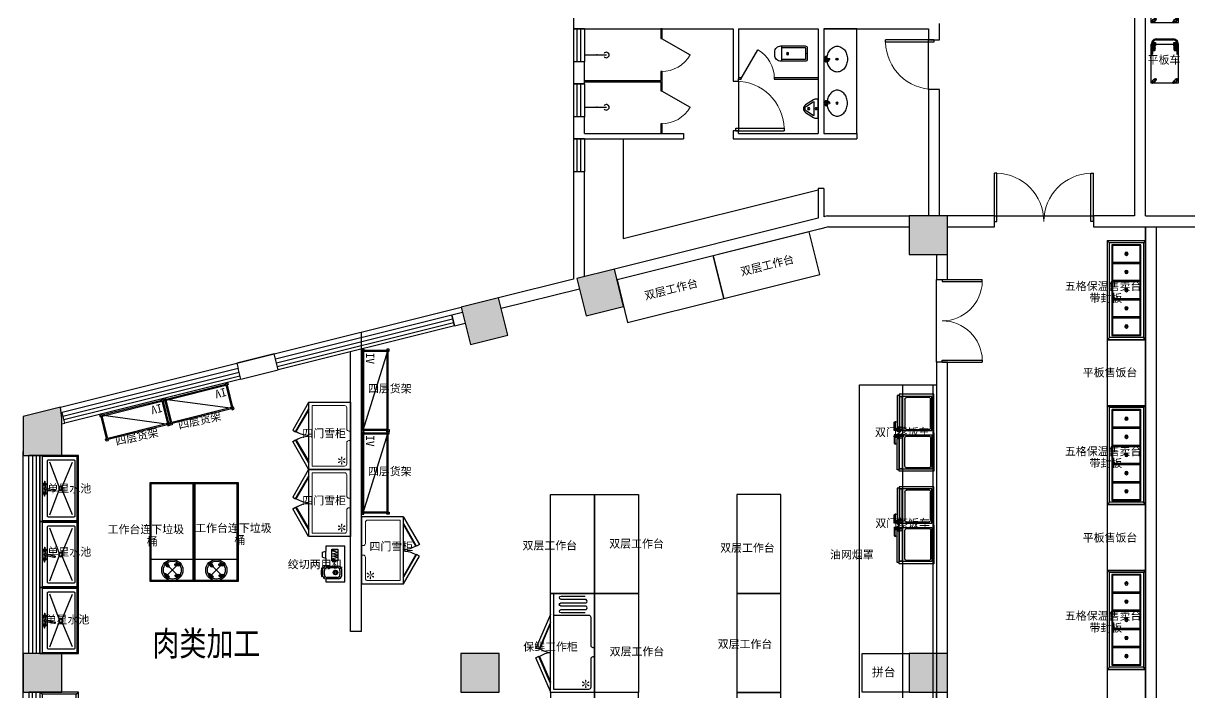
# Model space of a CAD drawing. Extents: x 1159254 to 1730927, y -477824 to -383968.
# Drawn here: x 1396869 to 1418069, y -446466 to -434306 of the extents above; entities that cross this region are included whole.
import ezdxf

# ---------------------------------------------------------------- set-up
doc = ezdxf.new("R2010")
doc.units = 0
doc.header["$LTSCALE"] = 1000
for name, color, linetype in [('COLUMN', 2, 'Continuous'), ('LATRINE', 6, 'Continuous'), ('LVTRY', 6, 'Continuous'), ('PUB_HATCH', 8, 'Continuous'), ('WALL', 6, 'Continuous'), ('WINDOW', 4, 'Continuous'), ('WS_厨房设备', 1, 'Continuous'), ('产品文字', 7, 'Continuous')]:
    doc.layers.add(name, color=color, linetype=linetype)
doc.styles.get("Standard").update_dxf_attribs({"font": '', "width": 0.8})
doc.styles.add('WMF-宋体1', font='')
doc.styles.get('Standard').set_extended_font_data('SimSun')
doc.styles.get('WMF-宋体1').set_extended_font_data('SimSun')

# ---------------------------------------------------------------- blocks, each defined once
blk = doc.blocks.new('Custom_15')
for p, q in [((25, 670), (591, 670)), ((25, 630), (25, 670)), ((25, 670), (300, 670)), ((1375, 670), (809, 670)), ((1375, 670), (1100, 670)), ((1375, 630), (1375, 670))]:
    blk.add_line(p, q)
at = {"color": 252}
for p, q in [((508, 723), (493, 698)), ((495, 695), (505, 695)), ((507, 696), (512, 703)), ((661, 724), (510, 724)), ((514, 704), (661, 704)), ((591, 650), (591, 670)), ((591, 650), (683, 650)), ((626, 658), (598, 658)), ((598, 658), (598, 650)), ((612, 678), (612, 663)), ((612, 678), (626, 677)), ((612, 663), (626, 663)), ((621, 704), (621, 677)), ((660, 692), (622, 692)), ((622, 692), (622, 689)), ((622, 689), (626, 684)), ((656, 680), (626, 680)), ((641, 630), (641, 650)), ((656, 684), (660, 689)), ((670, 673), (656, 674)), ((656, 663), (670, 663)), ((683, 658), (656, 658)), ((660, 689), (660, 692)), ((661, 704), (661, 724)), ((661, 674), (661, 704)), ((670, 663), (670, 673)), ((683, 630), (683, 658)), ((717, 630), (717, 658)), ((717, 658), (744, 658)), ((809, 650), (717, 650)), ((730, 673), (744, 674)), ((730, 663), (730, 673)), ((744, 663), (730, 663)), ((739, 724), (890, 724)), ((739, 704), (739, 724)), ((739, 674), (739, 704)), ((886, 704), (739, 704)), ((740, 689), (740, 692)), ((740, 692), (778, 692)), ((744, 684), (740, 689)), ((744, 680), (774, 680)), ((759, 630), (759, 650)), ((778, 689), (774, 684)), ((788, 678), (774, 677)), ((788, 663), (774, 663)), ((774, 658), (802, 658)), ((778, 692), (778, 689)), ((779, 704), (779, 677)), ((788, 678), (788, 663)), ((802, 658), (802, 650)), ((809, 650), (809, 670)), ((893, 696), (888, 703)), ((892, 723), (907, 698)), ((905, 695), (895, 695))]:
    blk.add_line(p, q, dxfattribs=at)
at = {"linetype": 'Continuous'}
for p, q in [((0, 0), (0, 630)), ((0, 630), (700, 630)), ((1400, 630), (700, 630)), ((1400, 0), (1400, 630)), ((700, 0), (0, 0)), ((700, 0), (1400, 0))]:
    blk.add_line(p, q, dxfattribs=at)
at = {"color": 252, "linetype": 'Continuous'}
for p, q in [((40, 570), (40, 630)), ((40, 40), (40, 570)), ((40, 570), (660, 570)), ((45, 575), (45, 625)), ((45, 625), (655, 625)), ((655, 575), (45, 575)), ((60, 84), (60, 506)), ((96, 530), (604, 530)), ((640, 506), (640, 84)), ((655, 625), (655, 575)), ((660, 630), (660, 570)), ((660, 570), (660, 40)), ((740, 630), (740, 570)), ((740, 570), (740, 40)), ((1360, 570), (740, 570)), ((745, 625), (745, 575)), ((1355, 625), (745, 625)), ((745, 575), (1355, 575)), ((760, 506), (760, 84)), ((1304, 530), (796, 530)), ((1340, 84), (1340, 506)), ((1355, 575), (1355, 625)), ((1360, 570), (1360, 630)), ((1360, 40), (1360, 570)), ((660, 40), (40, 40)), ((604, 60), (96, 60)), ((640, 84), (640, 84)), ((740, 40), (1360, 40)), ((760, 84), (760, 84)), ((796, 60), (1304, 60))]:
    blk.add_line(p, q, dxfattribs=at)
at = {"color": 252}
for points in [[(626, 684), (626, 658)], [(656, 658), (656, 684)], [(744, 658), (744, 684)], [(774, 684), (774, 658)]]:
    blk.add_lwpolyline(points, dxfattribs=at)
at = {"color": 252, "linetype": 'Continuous'}
for centre in [(620, 600), (780, 600)]:
    blk.add_circle(centre, 20, dxfattribs=at)
at = {"color": 252}
for centre, radius, start, end in [((495, 697), 2, 148.483, 270), ((505, 697), 2, 270, 324.0966), ((510, 722), 2, 90, 148.483), ((514, 702), 2, 90, 144.0966), ((886, 702), 2, 35.9034, 90), ((890, 722), 2, 31.517, 90), ((895, 697), 2, 215.9034, 270), ((905, 697), 2, 270, 31.517), ((92, 498), 32.6, 82.0836, 165.2965), ((604, 491), 38.6, 22.2016, 90.4183), ((796, 491), 38.6, 89.5817, 157.7984), ((1308, 498), 32.6, 14.7035, 97.9164), ((95, 98), 38.1, 201.729, 270.8909), ((606, 96), 36.5, 267.3243, 340.0558), ((794, 96), 36.5, 199.9442, 272.6757), ((1305, 98), 38.1, 269.1091, 338.271)]:
    blk.add_arc(centre, radius, start, end, dxfattribs=at)
blk = doc.blocks.new('*U49')
at = {"linetype": 'Continuous'}
for p, q in [((0, 0), (0, 800)), ((0, 800), (1800, 800)), ((1800, 800), (1800, 0)), ((1800, 0), (0, 0))]:
    blk.add_line(p, q, dxfattribs=at)
blk = doc.blocks.new('snow')
at = {"lineweight": -3}
for points in [[(-59, 13, 1.234515), (-57, -14), (0, 0)], [(-18, 58, 1.234515), (-41, 43), (0, 0)], [(0, 0), (-41, -42, 1.234515), (-19, -57)], [(41, 44, 1.234515), (17, 57), (0, 0)], [(0, 0), (58, -13, 1.234515), (59, 14)], [(0, 0), (17, -57, 1.234515), (41, -44)]]:
    blk.add_hatch(color=5, dxfattribs=at).paths.add_polyline_path(points)
blk = doc.blocks.new('*U48')
at = {"color": 252}
for points in [[(22, 800), (632, 1068), (662, 1016), (171, 800)], [(1420, 800), (821, 1062), (791, 1010), (1271, 800)], [(169, 800), (654, 1011), (659, 1003), (194, 800)], [(1273, 800), (799, 1005), (794, 996), (1248, 800)]]:
    blk.add_lwpolyline(points, dxfattribs=at)
blk.add_lwpolyline([(0, 800), (1800, 800), (1800, 0), (0, 0)], close=True)
blk.add_lwpolyline([(1410, 740), (1410, 110, -0.414214), (1370, 70), (861, 70, 0.414214), (821, 30), (821, 0), (650, 0), (650, 30, 0.414214), (610, 70), (100, 70, -0.414214), (60, 110), (60, 740), (1800, 740)], format="xyb", dxfattribs=at)
at = {"color": 252, "linetype": 'Continuous', "ltscale": 10}
blk.add_lwpolyline([(1450, 169), (1450, 610, -1), (1509, 610), (1509, 171, 1.131084), (1572, 171), (1572, 612, -1), (1631, 612), (1631, 174, 1.048941), (1695, 169), (1695, 610, -1), (1754, 610), (1754, 171)], format="xyb", dxfattribs=at)
at = {"color": 252, "linetype": 'Continuous', "ltscale": 5}
for centre, radius, start, end in [((274, 771), 450, 3.7195, 31.183), ((1171, 770), 440, 148.817, 176.1107)]:
    blk.add_arc(centre, radius, start, end, dxfattribs=at)
at = {"color": 252}
blk.add_blockref('snow', (160, 161), dxfattribs=at)
blk = doc.blocks.new('A$C060940AE')
at = {"layer": 'WS_厨房设备', "linetype": 'Continuous'}
for p, q in [((700, 1200), (0, 1200)), ((0, 1200), (0, 0)), ((700, 0), (700, 1200)), ((0, 0), (700, 0))]:
    blk.add_line(p, q, dxfattribs=at)
blk = doc.blocks.new('Custom_78')
for p, q in [((40, 660), (0, 700)), ((0, 700), (1800, 700)), ((0, 0), (0, 700)), ((0, 700), (40, 660)), ((1800, 700), (1760, 660)), ((1800, 700), (1760, 660)), ((1800, 0), (1800, 700)), ((1800, 0), (0, 0)), ((1760, 40), (1800, 0)), ((1760, 40), (1800, 0))]:
    blk.add_line(p, q)
at = {"color": 253}
for p, q in [((1760, 660), (40, 660)), ((40, 660), (40, 40)), ((1760, 660), (1760, 40)), ((0, 0), (40, 40)), ((40, 40), (0, 0)), ((40, 40), (1760, 40))]:
    blk.add_line(p, q, dxfattribs=at)
at = {"color": 252}
for p, q in [((232, 379), (232, 321)), ((248, 379), (248, 321)), ((562, 379), (562, 321)), ((578, 379), (578, 321)), ((892, 379), (892, 321)), ((908, 379), (908, 321)), ((1222, 379), (1222, 321)), ((1238, 379), (1238, 321)), ((1552, 379), (1552, 321)), ((1568, 379), (1568, 321))]:
    blk.add_line(p, q, dxfattribs=at)
for points in [[(85, 615), (395, 615, -0.414214), (405, 605), (405, 95, -0.414214), (395, 85), (85, 85, -0.414214), (75, 95), (75, 605, -0.414214)], [(100, 600), (380, 600, -0.414214), (390, 590), (390, 110, -0.414214), (380, 100), (100, 100, -0.414214), (90, 110), (90, 590, -0.414214)], [(415, 615), (725, 615, -0.414214), (735, 605), (735, 95, -0.414214), (725, 85), (415, 85, -0.414214), (405, 95), (405, 605, -0.414214)], [(430, 600), (710, 600, -0.414214), (720, 590), (720, 110, -0.414214), (710, 100), (430, 100, -0.414214), (420, 110), (420, 590, -0.414214)], [(745, 615), (1055, 615, -0.414214), (1065, 605), (1065, 95, -0.414214), (1055, 85), (745, 85, -0.414214), (735, 95), (735, 605, -0.414214)], [(760, 600), (1040, 600, -0.414214), (1050, 590), (1050, 110, -0.414214), (1040, 100), (760, 100, -0.414214), (750, 110), (750, 590, -0.414214)], [(1075, 615), (1385, 615, -0.414214), (1395, 605), (1395, 95, -0.414214), (1385, 85), (1075, 85, -0.414214), (1065, 95), (1065, 605, -0.414214)], [(1090, 600), (1370, 600, -0.414214), (1380, 590), (1380, 110, -0.414214), (1370, 100), (1090, 100, -0.414214), (1080, 110), (1080, 590, -0.414214)], [(1405, 615), (1715, 615, -0.414214), (1725, 605), (1725, 95, -0.414214), (1715, 85), (1405, 85, -0.414214), (1395, 95), (1395, 605, -0.414214)], [(1420, 600), (1700, 600, -0.414214), (1710, 590), (1710, 110, -0.414214), (1700, 100), (1420, 100, -0.414214), (1410, 110), (1410, 590, -0.414214)]]:
    blk.add_lwpolyline(points, format="xyb", close=True, dxfattribs=at)
for centre in [(240, 350), (570, 350), (900, 350), (1230, 350), (1560, 350)]:
    blk.add_circle(centre, 30, dxfattribs=at)
blk = doc.blocks.new('*U59')
for p, q in [((20, 20), (20, 480)), ((20, 480), (1480, 480)), ((1480, 480), (1480, 20)), ((1480, 20), (20, 20))]:
    blk.add_line(p, q)
at = {"color": 252, "linetype": 'Continuous', "ltscale": 3}
blk.add_line((20, 480), (1480, 20), dxfattribs=at)
at = {"color": 252}
for p, q in [((40, 40), (40, 460)), ((40, 40), (40, 460)), ((40, 460), (1460, 460)), ((1460, 460), (1460, 40)), ((1460, 40), (40, 40))]:
    blk.add_line(p, q, dxfattribs=at)
for points in [[(40, 480), (40, 500), (0, 500), (0, 460), (20, 460)], [(1460, 480), (1460, 500), (1500, 500), (1500, 460), (1480, 460)], [(40, 20), (40, 0), (0, 0), (0, 40), (20, 40)], [(1460, 20), (1460, 0), (1500, 0), (1500, 40), (1480, 40)]]:
    blk.add_lwpolyline(points, dxfattribs=at)
blk.add_text('IV', height=150).set_placement((66, 80))
blk = doc.blocks.new('Custom_45')
at = {"color": 252, "lineweight": -3}
for points in [[(5, 760), (4, 762), (506, 1052), (536, 1000), (121, 760)], [(121, 760), (528, 995), (533, 986), (141, 760)], [(1215, 760), (1216, 762), (714, 1052), (684, 1000), (1099, 760)], [(1099, 760), (692, 995), (687, 986), (1079, 760)]]:
    blk.add_lwpolyline(points, dxfattribs=at)
blk.add_lwpolyline([(0, 760), (1220, 760), (1220, 0), (0, 0)], close=True)
at = {"color": 252, "lineweight": 20}
blk.add_lwpolyline([(1160, 700), (1160, 110, -0.414214), (1120, 70), (736, 70, 0.414214), (696, 30), (696, 0), (524, 0), (524, 30, 0.414214), (484, 70), (100, 70, -0.414214), (60, 110), (60, 700)], format="xyb", close=True, dxfattribs=at)
at = {"color": 252, "linetype": 'Continuous', "lineweight": -3, "ltscale": 5}
for centre, start, end in [((129, 742), 2.1551, 31.183), ((1091, 742), 148.817, 177.8449)]:
    blk.add_arc(centre, 472, start, end, dxfattribs=at)
at = {"color": 252, "lineweight": -3}
blk.add_blockref('snow', (160, 161), dxfattribs=at)
blk = doc.blocks.new('水龙头')
at = {"color": 252}
for p, q in [((-136, -15), (-90, -14)), ((-136, -18), (-90, -19)), ((-52, -2), (-4, -2)), ((-52, -31), (-6, -31)), ((4, -2), (51, -2)), ((12, -31), (51, -31)), ((23, -194), (26, -209)), ((49, -204), (46, -189)), ((136, -15), (90, -14)), ((136, -18), (90, -19))]:
    blk.add_line(p, q, dxfattribs=at)
for points in [[(13, -7), (0, 0), (-14, -8), (-14, -25), (-7, -29)], [(11, -26), (13, -25), (13, -7)]]:
    blk.add_lwpolyline(points, dxfattribs=at)
blk.add_lwpolyline([(26, -194), (-9, -18, -1.00756), (9, -15), (43, -190)], format="xyb", dxfattribs=at)
for centre in [(-78, -16), (77, -16)]:
    blk.add_circle(centre, 10.9, dxfattribs=at)
for centre, radius, start, end in [((-78, -16), 27.5, 36.2116, 175.3449), ((77, -16), 27.5, 4.6931, 143.7884), ((-136, -16), 1, 91.3387, 171.564), ((-132, -16), 4.53, 171.564, 188.436), ((-136, -17), 1, 188.436, 268.6613), ((-78, -16), 27.5, 184.6551, 323.7884), ((-78, -16), 16, 189.0003, 170.9997), ((-77, -16), 12.9, 168.3562, 191.6438), ((-52, 3), 5, 216.2116, 270), ((-52, -36), 5, 90, 143.7884), ((51, 3), 5, 270, 323.7884), ((51, -36), 5, 36.2116, 90), ((77, -16), 27.5, 216.2116, 355.3069), ((77, -16), 16, 9.0664, 350.9336), ((77, -16), 12.9, 348.3562, 11.6438), ((136, -16), 1, 8.436, 88.6613), ((136, -17), 1, 271.3387, 351.564), ((132, -16), 4.53, 351.564, 8.436)]:
    blk.add_arc(centre, radius, start, end, dxfattribs=at)
for centre, start_param, end_param in [((34, -192), 5.611234, 10.096729), ((34, -190), 6.955136, 8.752827), ((37, -206), 0, 3.141593)]:
    blk.add_ellipse(centre, major_axis=(-11.3, -2.2), ratio=0.233596, start_param=start_param, end_param=end_param, dxfattribs=at)
blk = doc.blocks.new('Custom_39')
at = {"color": 252, "linetype": 'Continuous', "ltscale": 2}
for p, q in [((20, 680), (0, 700)), ((1180, 680), (1200, 700))]:
    blk.add_line(p, q, dxfattribs=at)
at = {"color": 252}
for p, q in [((120, 595), (572, 408)), ((628, 408), (1080, 595)), ((120, 180), (572, 352)), ((628, 352), (1080, 180))]:
    blk.add_line(p, q, dxfattribs=at)
at = {"lineweight": -2}
for points in [[(0, 700), (1200, 700), (1200, 0), (0, 0)], [(0, 0), (1200, 0), (1200, 40), (0, 40)]]:
    blk.add_lwpolyline(points, close=True, dxfattribs=at)
at = {"color": 252, "linetype": 'Continuous', "ltscale": 2}
blk.add_lwpolyline([(20, 40), (20, 680), (1180, 680), (1180, 40)], dxfattribs=at)
at = {"color": 30}
blk.add_lwpolyline([(1100, 635), (100, 635, 0.414214), (80, 615), (80, 160, 0.414214), (100, 140), (1100, 140, 0.414214), (1120, 160), (1120, 615, 0.414214)], format="xyb", close=True, dxfattribs=at)
at = {"color": 252}
for radius in [40, 30]:
    blk.add_circle((600, 380), radius, dxfattribs=at)
at = {"color": 1, "rotation": 180}
blk.add_blockref('水龙头', (596, 70), dxfattribs=at)
blk = doc.blocks.new('*U83')
at = {"color": 252}
for p, q in [((40, 660), (0, 700)), ((40, 660), (1160, 660)), ((40, 40), (40, 660)), ((40, 660), (40, 660)), ((1200, 700), (1160, 660)), ((1160, 660), (1160, 40)), ((40, 40), (0, 0)), ((1160, 40), (40, 40)), ((1160, 40), (1200, 0))]:
    blk.add_line(p, q, dxfattribs=at)
for p, q in [((0, 700), (1200, 700)), ((0, 0), (0, 700)), ((1200, 0), (1200, 700)), ((1200, 0), (0, 0))]:
    blk.add_line(p, q)
blk.add_circle((886, 350), 100)
blk.add_circle((886, 350), 80, dxfattribs=at)
blk = doc.blocks.new('CJT_4222')
for p, q in [((0, 350), (0, 0)), ((54, 350), (0, 350)), ((0, 350), (0, 0)), ((430, 350), (285, 350)), ((450, 410), (430, 350)), ((430, 350), (559, 350)), ((450, 410), (539, 410)), ((539, 410), (559, 350)), ((650, 350), (559, 350)), ((650, 0), (650, 350)), ((0, 0), (340, 0)), ((0, 0), (650, 0))]:
    blk.add_line(p, q)
at = {"color": 252}
for p, q in [((54, 116), (54, 350)), ((80, 142), (80, 324)), ((104, 400), (235, 400)), ((115, 400), (115, 410)), ((130, 374), (208, 374)), ((232, 410), (232, 400)), ((258, 324), (258, 142)), ((285, 350), (285, 116)), ((382, 131), (417, 241)), ((382, 216), (409, 216)), ((417, 241), (445, 131)), ((445, 131), (466, 241)), ((466, 241), (487, 131)), ((487, 131), (509, 241)), ((509, 241), (531, 131)), ((531, 131), (560, 241)), ((560, 241), (593, 131)), ((567, 216), (593, 216)), ((235, 66), (104, 66)), ((208, 92), (130, 92)), ((131, 168), (196, 145)), ((137, 197), (207, 174)), ((382, 156), (390, 156)), ((585, 156), (593, 156))]:
    blk.add_line(p, q, dxfattribs=at)
blk.add_lwpolyline([(382, 241), (593, 241), (593, 131), (382, 131)], close=True, dxfattribs=at)
for radius in [40.9, 37.9]:
    blk.add_circle((169, 172), radius, dxfattribs=at)
for centre, radius, start, end in [((104, 350), 50, 90, 180), ((90, 364), 10, 90, 180), ((130, 324), 50, 90, 180), ((208, 324), 50, 0, 90), ((235, 350), 50, 0, 90), ((248, 364), 10, 0, 90), ((104, 116), 50, 180, 270), ((130, 142), 50, 180, 270), ((90, 102), 10, 180, 270), ((208, 142), 50, 270, 0), ((235, 116), 50, 270, 0), ((248, 102), 10, 270, 0)]:
    blk.add_arc(centre, radius, start, end, dxfattribs=at)
blk.add_ellipse((173, 416), major_axis=(-81.9, 0), ratio=0.107055, dxfattribs=at)
blk = doc.blocks.new('脚轮')
h = blk.add_hatch(color=252)
h.dxf.hatch_style = 1
h.paths.add_polyline_path([(-11, -35), (-15, -35), (-15, -46), (-11, -50)])
h.paths.add_polyline_path([(15, -35), (11, -35), (11, -50), (15, -46)])
h.paths.add_polyline_path([(-11, 50), (-15, 46), (-15, 35), (-11, 35)])
h.paths.add_polyline_path([(15, 46), (11, 50), (11, 35), (15, 35)])
at = {"color": 252}
for p, q in [((-11, 50), (-11, 35)), ((-8, 50), (-8, 35)), ((-4, 50), (-4, 35)), ((0, 50), (0, 35)), ((0, 50), (0, 35)), ((4, 50), (4, 35)), ((8, 50), (8, 35)), ((11, 50), (11, 35)), ((-11, -50), (-11, -35)), ((-8, -35), (-8, -50)), ((-4, -35), (-4, -50)), ((0, -35), (0, -50)), ((0, -35), (0, -50)), ((4, -35), (4, -50)), ((8, -35), (8, -50)), ((11, -50), (11, -35))]:
    blk.add_line(p, q, dxfattribs=at)
for points in [[(-20, 15), (-20, 33), (-18, 35), (18, 35), (20, 33), (20, 15)], [(-15, 35), (-15, 46), (-11, 50), (11, 50), (15, 46), (15, 35)], [(20, -15), (20, -33), (18, -35), (-18, -35), (-20, -33), (-20, -15)], [(15, -35), (15, -46), (11, -50), (-11, -50), (-15, -46), (-15, -35)]]:
    blk.add_lwpolyline(points, dxfattribs=at)
for radius in [25, 19.6]:
    blk.add_circle((0, 0), radius, dxfattribs=at)
blk = doc.blocks.new('sarwet')
at = {"color": 252, "linetype": 'Continuous'}
for p, q in [((-136, -136), (136, 136)), ((136, -136), (-136, 136))]:
    blk.add_line(p, q, dxfattribs=at)
at = {"color": 252}
for radius in [192, 163]:
    blk.add_circle((0, 0), radius, dxfattribs=at)
for p, rotation in [((-102, 102), 315.0000049999983), ((100, 100), 314.0135488441744)]:
    blk.add_blockref('脚轮', p, dxfattribs=dict(at, rotation=rotation))
for p in [(-101, -101), (98, -98)]:
    blk.add_blockref('脚轮', p, dxfattribs=at)
blk = doc.blocks.new('*U88')
for p, q in [((0, 0), (0, 800)), ((0, 800), (1800, 800)), ((1800, 800), (1800, 0)), ((1800, 0), (0, 0))]:
    blk.add_line(p, q)
at = {"color": 252}
for p, q in [((20, 20), (20, 780)), ((20, 780), (1780, 780)), ((400, 20), (400, 780)), ((1780, 780), (1780, 20)), ((1780, 20), (20, 20))]:
    blk.add_line(p, q, dxfattribs=at)
at = {"color": 0}
blk.add_blockref('sarwet', (209, 395), dxfattribs=at)
blk = doc.blocks.new('*U60')
for p, q in [((20, 20), (20, 480)), ((20, 480), (1180, 480)), ((1180, 480), (1180, 20)), ((1180, 20), (20, 20))]:
    blk.add_line(p, q)
at = {"color": 252, "linetype": 'Continuous', "ltscale": 3}
blk.add_line((20, 480), (1180, 20), dxfattribs=at)
at = {"color": 252}
for p, q in [((40, 40), (40, 460)), ((40, 40), (40, 460)), ((40, 460), (1160, 460)), ((1160, 460), (1160, 40)), ((1160, 40), (40, 40))]:
    blk.add_line(p, q, dxfattribs=at)
for points in [[(40, 480), (40, 500), (0, 500), (0, 460), (20, 460)], [(1160, 480), (1160, 500), (1200, 500), (1200, 460), (1180, 460)], [(40, 20), (40, 0), (0, 0), (0, 40), (20, 40)], [(1160, 20), (1160, 0), (1200, 0), (1200, 40), (1180, 40)]]:
    blk.add_lwpolyline(points, dxfattribs=at)
blk.add_text('IV', height=150).set_placement((66, 80))
blk = doc.blocks.new('_FZH')
blk.add_lwpolyline([(-0.5, -0.5), (0.5, -0.5), (0.5, 0.5), (-0.5, 0.5)], close=True)
at = {"layer": 'PUB_HATCH'}
blk.add_solid([(-0.5, -0.5), (0.5, -0.5), (-0.5, 0.5), (0.5, 0.5)], dxfattribs=at)
blk = doc.blocks.new('$TCHSYS$WIN2D')
for p, q in [((-0.5, 0.5), (0.5, 0.5)), ((-0.5, 0.5), (-0.5, -0.5)), ((0.5, 0.5), (0.5, -0.5)), ((0.5, 0.1667), (-0.5, 0.1667)), ((0.5, -0.1667), (-0.5, -0.1667)), ((-0.5, -0.5), (0.5, -0.5))]:
    blk.add_line(p, q)
blk = doc.blocks.new('$DorLib2D$00000002')
for p, q in [((-0.5, 0), (-0.5, 0.4875)), ((-0.475, 0.4875), (-0.5, 0.4875)), ((-0.475, 0), (-0.475, 0.4875)), ((0.475, 0), (0.475, 0.4875)), ((0.475, 0.4875), (0.5, 0.4875)), ((0.5, 0), (0.5, 0.4875)), ((-0.5, 0), (-0.475, 0)), ((0.5, 0), (0.475, 0))]:
    blk.add_line(p, q)
at = {"lineweight": 13}
for centre, start, end in [((-0.4875, 0), 0, 88.53072), ((0.4875, 0), 91.46928, 180)]:
    blk.add_arc(centre, 0.4875, start, end, dxfattribs=at)
blk = doc.blocks.new('$lvtry$00000221')
at = {"color": 0}
for p, q in [((-124, -91, 0), (-43, -216, 0)), ((-116, -76, 0), (116, -76, 0)), ((43, -216, 0), (124, -91, 0))]:
    blk.add_line(p, q, dxfattribs=at)
at = {"color": 0, "elevation": 0}
blk.add_lwpolyline([(69, -231, -0.57735), (-69, -231), (-162, -88, -0.145378), (-170, -61), (-170, 0), (170, 0), (170, -61, -0.145378), (162, -88)], format="xyb", close=True, dxfattribs=at)
at = {"color": 0}
for centre, radius in [((0, -177, 0), 20), ((0, -38, 0), 17.7)]:
    blk.add_circle(centre, radius, dxfattribs=at)
for centre, radius, start, end in [((-116, -86, 0), 10, 90, 213.0863), ((116, -86, 0), 10, 326.9137, 90), ((0, -191, 0), 50, 210, 330)]:
    blk.add_arc(centre, radius, start, end, dxfattribs=at)
for p in [(0, -38, 0), (0, -177, 0)]:
    blk.add_point(p, dxfattribs=at)
blk = doc.blocks.new('$DorLib2D$00000001')
for p, q in [((0.45, 0.975), (0.5, 0.975)), ((0.45, 0), (0.45, 0.975)), ((0.5, 0), (0.5, 0.975)), ((0.5, 0), (0.45, 0))]:
    blk.add_line(p, q)
at = {"lineweight": 13}
blk.add_arc((0.475, 0), 0.975, 91.4693, 180, dxfattribs=at)
blk = doc.blocks.new('$lvtry$00000168')
at = {"color": 0}
blk.add_line((0, 0), (0, -395), dxfattribs=at)
blk.add_arc((0, -395), 50, 121.0332, 58.9668, dxfattribs=at)
for p in [(0, 0), (0, -223)]:
    blk.add_point(p, dxfattribs=at)
blk = doc.blocks.new('$lvtry$00000200')
at = {"color": 0}
for p, q in [((-110, -40, 0), (-110, -470, 0)), ((100, -30, 0), (-100, -30, 0)), ((110, -470, 0), (110, -40, 0))]:
    blk.add_line(p, q, dxfattribs=at)
at = {"color": 0, "elevation": 0}
blk.add_lwpolyline([(100, 0), (-100, 0, 0.414214), (-140, -40), (-140, -480, 0.414214), (-30, -590), (30, -590, 0.414214), (140, -480), (140, -40, 0.414214)], format="xyb", close=True, dxfattribs=at)
blk.add_lwpolyline([(140, -470), (-140, -470)], dxfattribs=at)
at = {"color": 0}
blk.add_circle((0, -359, 0), 20, dxfattribs=at)
for centre, start, end in [((-100, -40, 0), 90, 180), ((100, -40, 0), 0, 90)]:
    blk.add_arc(centre, 10, start, end, dxfattribs=at)
for p in [(0, 0), (0, -359, 0)]:
    blk.add_point(p, dxfattribs=at)
blk = doc.blocks.new('$TCHSYS$APDOOR2D')
blk.add_line((0.5, 0), (0, 0.866))
at = {"lineweight": 13}
blk.add_arc((0.5, 0), 1, 120, 180, dxfattribs=at)
blk = doc.blocks.new('$lvtry$00000194')
at = {"color": 0}
for p, q in [((-17, -27), (-17, -17)), ((17, -27), (17, -17))]:
    blk.add_line(p, q, dxfattribs=at)
blk.add_lwpolyline([(14, -39, -0.067374), (92, -53, -0.088152), (166, -93, -0.105269), (218, -155, -0.121685), (235, -224, -0.121685), (218, -292, -0.105269), (166, -355, -0.088152), (92, -394, -0.078966), (0, -409, -0.078966), (-92, -394, -0.088152), (-166, -355, -0.105269), (-218, -292, -0.121685), (-235, -224, -0.121685), (-218, -155, -0.105269), (-166, -93, -0.088152), (-92, -53, -0.059935), (-23, -40, -0.059935)], format="xyb", dxfattribs=at)
for centre, radius in [((0, -221), 20), ((0, -27), 16.7), ((0, -221), 15)]:
    blk.add_circle(centre, radius, dxfattribs=at)
for centre, radius, start, end in [((0, -17), 16.7, 0, 180), ((-40, -17), 10.1, 106.6096, 258.1648), ((-64, 250), 259, 274.7069, 282.3732), ((-75, -197), 173, 71.36, 79.1873), ((-29, -63), 6.77, 155.344, 308.3224), ((-171, 35), 166, 324.8411, 338.1337), ((-171, 35), 170, 324.8411, 331.3523), ((-29, -63), 3.37, 155.344, 308.3224), ((100, -178), 170, 132.3141, 138.8253), ((100, -178), 166, 125.5327, 138.8253), ((-12, -42), 10.6, 201.8924, 261.774), ((-381, -99), 372, 2.3982, 6.7627), ((0, -80), 9.9, 201.7837, 338.2163), ((64, 250), 259, 257.6268, 265.2931), ((381, -99), 372, 170.1008, 177.6018), ((75, -197), 173, 100.8127, 110.4191), ((40, -17), 10.1, 281.8352, 73.3904)]:
    blk.add_arc(centre, radius, start, end, dxfattribs=at)
for p in [(0, -27), (0, -221)]:
    blk.add_point(p, dxfattribs=at)
blk = doc.blocks.new('带刹车脚轮')
h = blk.add_hatch(color=252)
h.dxf.hatch_style = 1
h.paths.add_polyline_path([(-11, -35), (-15, -35), (-15, -46), (-11, -50)])
h.paths.add_polyline_path([(15, -35), (11, -35), (11, -50), (15, -46)])
h.paths.add_polyline_path([(-11, 50), (-15, 46), (-15, 35), (-11, 35)])
h.paths.add_polyline_path([(15, 46), (11, 50), (11, 35), (15, 35)])
at = {"color": 252}
for p, q in [((-11, 50), (-11, 35)), ((-8, 50), (-8, 35)), ((-4, 50), (-4, 35)), ((0, 50), (0, 35)), ((0, 50), (0, 35)), ((4, 50), (4, 35)), ((8, 50), (8, 35)), ((11, 50), (11, 35)), ((-11, -50), (-11, -35)), ((-8, -35), (-8, -50)), ((-4, -35), (-4, -50)), ((0, -35), (0, -50)), ((0, -35), (0, -50)), ((4, -35), (4, -50)), ((8, -35), (8, -50)), ((11, -50), (11, -35))]:
    blk.add_line(p, q, dxfattribs=at)
at = {"color": 252, "linetype": 'Continuous'}
for p, q in [((-14, -59), (-14, -93)), ((-7, -59), (-7, -93)), ((0, -59), (0, -93)), ((7, -59), (7, -93)), ((14, -59), (14, -93))]:
    blk.add_line(p, q, dxfattribs=at)
blk.add_lwpolyline([(-22, -42), (-20, -40), (-20, 1), (20, 1), (20, -40), (22, -42), (25, -42), (27, -44), (27, -99), (25, -101), (-26, -101), (-28, -99), (-28, -44), (-26, -42), (-22, -42)], dxfattribs=at)
at = {"color": 252}
for points in [[(-20, 15), (-20, 33), (-18, 35), (18, 35), (20, 33), (20, 15)], [(-15, 35), (-15, 46), (-11, 50), (11, 50), (15, 46), (15, 35)], [(20, -15), (20, -33), (18, -35), (-18, -35), (-20, -33), (-20, -15)], [(15, -35), (15, -46), (11, -50), (-11, -50), (-15, -46), (-15, -35)]]:
    blk.add_lwpolyline(points, dxfattribs=at)
for radius in [25, 19.6]:
    blk.add_circle((0, 0), radius, dxfattribs=at)
blk = doc.blocks.new('Custom_94')
for p, q in [((0, 700), (500, 700)), ((0, 700), (0, 700)), ((0, 700), (0, 0)), ((20, 756), (8, 711)), ((8, 711), (8, 668)), ((8, 668), (11, 661)), ((11, 661), (19, 658)), ((19, 658), (26, 661)), ((52, 788), (20, 756)), ((26, 661), (29, 668)), ((38, 745), (29, 711)), ((29, 711), (29, 668)), ((62, 770), (38, 745)), ((96, 800), (52, 788)), ((96, 779), (62, 770)), ((96, 800), (404, 800)), ((96, 779), (404, 779)), ((448, 788), (404, 800)), ((438, 770), (404, 779)), ((462, 745), (438, 770)), ((480, 756), (448, 788)), ((471, 711), (462, 745)), ((471, 711), (471, 668)), ((471, 668), (474, 661)), ((474, 661), (481, 658)), ((492, 711), (480, 756)), ((481, 658), (489, 661)), ((489, 661), (492, 668)), ((492, 711), (492, 668)), ((500, 679), (492, 679)), ((500, 0), (500, 700)), ((0, 0), (500, 0))]:
    blk.add_line(p, q)
at = {"color": 252}
for p, q in [((10, 663), (10, 522)), ((27, 663), (27, 522)), ((473, 663), (473, 522)), ((490, 663), (490, 522))]:
    blk.add_line(p, q, dxfattribs=at)
for centre, radius, start, end in [((18, 528), 10.5, 216.2302, 323.7698), ((482, 525), 9.09, 200.6774, 339.3226)]:
    blk.add_arc(centre, radius, start, end, dxfattribs=at)
at = {"color": 252, "rotation": 180}
for p in [(53, 631), (444, 632)]:
    blk.add_blockref('带刹车脚轮', p, dxfattribs=at)
at = {"rotation": 315}
for p in [(53, 33), (444, 33)]:
    blk.add_blockref('脚轮', p, dxfattribs=at)

msp = doc.modelspace()

# ---------------------------------------------------------------- hatches: boundary and pattern name
at = {"layer": 'PUB_HATCH'}
msp.add_hatch(color=256, dxfattribs=at).paths.add_polyline_path([(1396869.5, -442155.7), (1397569.5, -442155.7), (1397569.5, -441479.9), (1397546.7, -441279.5), (1396869.5, -441448.3)])

# ---------------------------------------------------------------- linework, layer by layer
for p, q in [((1397546.7, -441279.5), (1404829.8, -439463.6)), ((1396869.5, -469905.7), (1396869.5, -442086.9))]:
    msp.add_line(p, q)
at = {"color": 252}
for p, q in [((1412856.9, -460674.6), (1412856.9, -440874.6)), ((1413406.9, -460674.6), (1413406.9, -440874.6))]:
    msp.add_line(p, q, dxfattribs=at)
msp.add_lwpolyline([(1412069.5, -460674.6), (1412069.5, -440874.6), (1413469.5, -440874.6), (1413469.5, -460674.6)], close=True, dxfattribs=at)
at = {"layer": 'COLUMN'}
for p, q in [((1401429.8, -440311.3), (1400750.6, -440480.6)), ((1401454, -440408.3), (1401429.8, -440311.3)), ((1400750.6, -440480.6), (1400774.8, -440577.7)), ((1400823.2, -440771.7), (1401502.4, -440602.4)), ((1397546.7, -441279.5), (1396869.5, -441448.3)), ((1397569.5, -441479.9), (1397546.7, -441279.5)), ((1396869.5, -441448.3), (1396869.5, -442155.7)), ((1397569.5, -442155.7), (1397569.5, -441479.9)), ((1396869.5, -442155.7), (1397569.5, -442155.7))]:
    msp.add_line(p, q, dxfattribs=at)
at = {"layer": 'LATRINE'}
for p, q in [((1408457, -434405.7), (1408457, -434580.7)), ((1408482, -434405.7), (1408457, -434405.7)), ((1408457, -434580.7), (1408482, -434580.7)), ((1408482, -434580.7), (1408482, -434405.7)), ((1408482, -435180.7), (1408457, -435180.7)), ((1408457, -435180.7), (1408457, -435343.2)), ((1408482, -435355.7), (1408482, -435180.7)), ((1407069.5, -435343.2), (1408457, -435343.2)), ((1407069.5, -435368.2), (1408457, -435368.2)), ((1408457, -435368.2), (1408457, -435530.7)), ((1408482, -435530.7), (1408482, -435355.7)), ((1409919.5, -435293.2), (1409869.5, -435293.2)), ((1409869.5, -435318.2), (1409919.5, -435318.2)), ((1409919.5, -435318.2), (1409919.5, -435293.2)), ((1411319.5, -435293.2), (1410519.5, -435293.2)), ((1410519.5, -435293.2), (1410519.5, -435318.2)), ((1410519.5, -435318.2), (1411319.5, -435318.2)), ((1408457, -435530.7), (1408482, -435530.7)), ((1408482, -436130.7), (1408457, -436130.7)), ((1408457, -436130.7), (1408457, -436305.7)), ((1408482, -436305.7), (1408482, -436130.7))]:
    msp.add_line(p, q, dxfattribs=at)
at = {"layer": 'LVTRY'}
for p, q in [((1407769.5, -436405.7), (1407769.5, -438215.3)), ((1407769.5, -438215.3), (1411319.5, -437330.2))]:
    msp.add_line(p, q, dxfattribs=at)
msp.add_lwpolyline([(1411419.5, -434405.7), (1411419.5, -436305.7), (1412019.5, -436305.7), (1412019.5, -434405.7)], close=True, dxfattribs=at)
at = {"layer": 'WALL'}
for p, q in [((1417069.5, -431805.7), (1417069.5, -437805.7)), ((1417269.5, -437805.7), (1417269.5, -431805.7)), ((1406869.5, -434005.7), (1406869.5, -434305.7)), ((1406869.5, -434305.7), (1406869.5, -434405.7)), ((1413519.5, -434605.7), (1413519.5, -434305.7)), ((1406869.5, -434405.7), (1407069.5, -434405.7)), ((1407069.5, -434405.7), (1408369.5, -434405.7)), ((1408369.5, -434405.7), (1409769.5, -434405.7)), ((1409769.5, -434405.7), (1409769.5, -435305.7)), ((1409869.5, -434405.7), (1409869.5, -435305.7)), ((1409869.5, -434405.7), (1410819.5, -434405.7)), ((1410819.5, -434405.7), (1411319.5, -434405.7)), ((1411319.5, -434405.7), (1411319.5, -435305.7)), ((1411419.5, -434405.7), (1413319.5, -434405.7)), ((1411419.5, -434405.7), (1411419.5, -435305.7)), ((1413319.5, -434405.7), (1413319.5, -434605.7)), ((1413319.5, -434605.7), (1413519.5, -434605.7)), ((1407069.5, -435005.7), (1406869.5, -435005.7)), ((1406869.5, -435005.7), (1406869.5, -435355.7)), ((1407069.5, -435355.7), (1407069.5, -435005.7)), ((1406869.5, -435355.7), (1406869.5, -435405.7)), ((1406869.5, -435405.7), (1407069.5, -435405.7)), ((1407069.5, -435405.7), (1407069.5, -435355.7)), ((1409769.5, -435305.7), (1409769.5, -435355.7)), ((1409769.5, -435355.7), (1409869.5, -435355.7)), ((1409869.5, -435355.7), (1409869.5, -435305.7)), ((1411319.5, -435305.7), (1411319.5, -436305.7)), ((1411419.5, -435305.7), (1411419.5, -436305.7)), ((1413519.5, -435505.7), (1413319.5, -435505.7)), ((1413319.5, -435505.7), (1413319.5, -437805.7)), ((1413519.5, -437805.7), (1413519.5, -435505.7)), ((1407069.5, -436005.7), (1406869.5, -436005.7)), ((1406869.5, -436005.7), (1406869.5, -436305.7)), ((1407069.5, -436305.7), (1407069.5, -436005.7)), ((1409869.5, -436255.7), (1409769.5, -436255.7)), ((1409769.5, -436255.7), (1409769.5, -436405.7)), ((1409869.5, -436305.7), (1409869.5, -436255.7)), ((1406869.5, -436305.7), (1406869.5, -436405.7)), ((1406869.5, -436405.7), (1407069.5, -436405.7)), ((1407069.5, -436305.7), (1408469.5, -436305.7)), ((1407069.5, -436405.7), (1408469.5, -436405.7)), ((1408469.5, -436305.7), (1408869.5, -436305.7)), ((1408469.5, -436405.7), (1408869.5, -436405.7)), ((1408869.5, -436305.7), (1408869.5, -436405.7)), ((1409769.5, -436405.7), (1411319.5, -436405.7)), ((1409869.5, -436305.7), (1411319.5, -436305.7)), ((1411319.5, -436405.7), (1412019.5, -436405.7)), ((1411419.5, -436305.7), (1412019.5, -436305.7)), ((1412019.5, -436305.7), (1412019.5, -436405.7)), ((1407069.5, -437005.7), (1406869.5, -437005.7)), ((1406869.5, -437005.7), (1406869.5, -438955)), ((1407069.5, -438905.2), (1407069.5, -437005.7)), ((1411319.5, -437305.7), (1411319.5, -437845.5)), ((1411419.5, -437305.7), (1411319.5, -437305.7)), ((1411419.5, -437305.7), (1411419.5, -437820.6)), ((1411319.5, -437845.5), (1407612, -438769.9)), ((1411479.2, -437805.7), (1411419.5, -437820.6)), ((1411479.2, -437805.7), (1412969.5, -437805.7)), ((1414519.5, -437805.7), (1413669.5, -437805.7)), ((1414519.5, -438005.7), (1414519.5, -437805.7)), ((1417069.5, -437805.7), (1416319.5, -437805.7)), ((1416319.5, -437805.7), (1416319.5, -438005.7)), ((1417269.5, -437805.7), (1420819.5, -437805.7)), ((1411343.6, -438045.6), (1407660.4, -438964)), ((1411503.7, -438005.7), (1411343.6, -438045.6)), ((1411503.7, -438005.7), (1412969.5, -438005.7)), ((1413669.5, -438005.7), (1414519.5, -438005.7)), ((1416319.5, -438005.7), (1417169.5, -438005.7)), ((1417169.5, -438005.7), (1420819.5, -438005.7)), ((1413469.5, -438505.7), (1413469.5, -438960.2)), ((1413669.5, -438960.2), (1413669.5, -438505.7)), ((1406869.5, -438955), (1405509, -439294.2)), ((1413469.5, -438960.2), (1413669.5, -438960.2)), ((1406981.2, -439133.3), (1405557.4, -439488.3)), ((1404854, -439560.6), (1404656, -439610)), ((1404656, -439610), (1404704.4, -439804)), ((1404704.4, -439804), (1404902.4, -439754.7)), ((1403017.5, -445355.7), (1403017.5, -439915.4)), ((1402817.5, -445355.7), (1402817.5, -440274.5)), ((1413669.5, -440460.2), (1413469.5, -440460.2)), ((1413469.5, -440460.2), (1413469.5, -445755.7)), ((1413669.5, -445755.7), (1413669.5, -440460.2)), ((1397572.9, -441376), (1397558.1, -441379.7)), ((1397621.2, -441570.1), (1397572.9, -441376)), ((1397569.5, -441583), (1397621.2, -441570.1)), ((1403017.5, -445355.7), (1402817.5, -445355.7)), ((1413469.5, -453755.7), (1413469.5, -446455.7)), ((1413669.5, -453755.7), (1413669.5, -446455.7))]:
    msp.add_line(p, q, dxfattribs=at)
at = {"layer": 'WALL', "color": 3}
for p, q in [((1417269.5, -438005.7), (1417269.5, -467005.7)), ((1417269.5, -467005.7), (1417269.5, -438005.7)), ((1417469.5, -467205.7), (1417469.5, -438005.7))]:
    msp.add_line(p, q, dxfattribs=at)
at = {"layer": 'WINDOW'}
for p, q in [((1413319.5, -435505.7), (1413319.5, -434605.7)), ((1409869.5, -435355.7), (1409869.5, -436255.7)), ((1414519.5, -437805.7), (1416319.5, -437805.7)), ((1413469.5, -440460.2), (1413469.5, -438960.2))]:
    msp.add_line(p, q, dxfattribs=at)
at = {"layer": 'WS_厨房设备'}
msp.add_lwpolyline([(1412119.5, -445755.7), (1412969.5, -445755.7), (1412969.5, -446455.7), (1412119.5, -446455.7)], close=True, dxfattribs=at)

# ---------------------------------------------------------------- block references
at = {"layer": 'COLUMN', "xscale": 700, "yscale": 700, "zscale": 700}
for p in [(1413319.5, -438155.7), (1397219.5, -446105.7), (1405169.5, -446105.7), (1413319.5, -446105.7)]:
    msp.add_blockref('_FZH', p, dxfattribs=at)
at = {"layer": 'COLUMN'}
for p, xscale, yscale, zscale, rotation in [((1407357.1, -439194.2), 699.9999999998895, 699.9999999998895, 699.9999999998895, 14.00000000002525), ((1405254.1, -439718.5), 699.9999999996636, 700.0000000000025, 700.0000000000025, 14.00000000002986)]:
    msp.add_blockref('_FZH', p, dxfattribs=dict(at, xscale=xscale, yscale=yscale, zscale=zscale, rotation=rotation))
at = {"layer": 'LATRINE', "zscale": 25}
for p, xscale, yscale, rotation in [((1408469.5, -434880.7), 600, -600, 90), ((1410219.5, -435305.7), -600, 600, 4.600073525056558e-12), ((1408469.5, -435830.7), 600, -600, 90.00000000001403)]:
    msp.add_blockref('$TCHSYS$APDOOR2D', p, dxfattribs=dict(at, xscale=xscale, yscale=yscale, rotation=rotation))
at = {"layer": 'LVTRY', "yscale": -1}
for name, p, rotation in [('$lvtry$00000200', (1411119.5, -434855.7), 90), ('$lvtry$00000194', (1411439.5, -435755.7), 270), ('$lvtry$00000221', (1411319.5, -435855.7), 90)]:
    msp.add_blockref(name, p, dxfattribs=dict(at, rotation=rotation))
at = {"layer": 'LVTRY'}
for name, p, rotation in [('$lvtry$00000194', (1411439.5, -434955.7), 90), ('$lvtry$00000168', (1407073.3, -434880.7), 90.0000000000023), ('$lvtry$00000168', (1407073.3, -435830.7), 90.0000000000023)]:
    msp.add_blockref(name, p, dxfattribs=dict(at, rotation=rotation))
at = {"layer": 'WALL'}
for p in [(1416569.5, -441253.3), (1416569.5, -444248), (1416569.5, -447242.7)]:
    msp.add_blockref('A$C060940AE', p, dxfattribs=at)
at = {"layer": 'WINDOW'}
for name, p, xscale, yscale, zscale, rotation in [('$TCHSYS$WIN2D', (1406969.5, -434705.7), -600, -200, -600, 90), ('$DorLib2D$00000001', (1413419.5, -435055.7), 900, 900, 900, 90), ('$TCHSYS$WIN2D', (1406969.5, -435705.7), -600, -200, -600, 90), ('$DorLib2D$00000001', (1409819.5, -435805.7), 900, 900, 900, 270), ('$TCHSYS$WIN2D', (1406969.5, -436705.7), -600, -200, -600, 90), ('$DorLib2D$00000002', (1413569.5, -439710.2), -1500, -1500, -1500, 89.99999999964666), ('$TCHSYS$WIN2D', (1403079.2, -440106.2), 3300, 200, 3300, 193.9999999999992), ('$TCHSYS$WIN2D', (1399198, -441073.9), 3300, 200, 3300, 194.0000000000011), ('$TCHSYS$WIN2D', (1397069.5, -443955.7), 3600, -200, 3600, 90), ('$TCHSYS$WIN2D', (1397069.5, -448105.7), -3300, -200, -3300, 90)]:
    msp.add_blockref(name, p, dxfattribs=dict(at, xscale=xscale, yscale=yscale, zscale=zscale, rotation=rotation))
at = {"layer": 'WINDOW', "xscale": 1800, "yscale": 1800, "zscale": 1800}
msp.add_blockref('$DorLib2D$00000002', (1415419.5, -437905.7), dxfattribs=at)
at = {"layer": 'WS_厨房设备'}
for p in [(1417365.5, -434288), (1417365.5, -435385.9)]:
    msp.add_blockref('Custom_94', p, dxfattribs=at)
at = {"layer": 'WS_厨房设备', "xscale": -1}
for name, p, rotation in [('*U49', (1409406.9, -438528.5), 193.9999999994949), ('Custom_78', (1416569.5, -440053.3), 270), ('*U49', (1407660.4, -438964), 193.9999999994949), ('Custom_15', (1413421.5, -441043.9), 90), ('Custom_78', (1416569.5, -443048), 270), ('Custom_39', (1397169.5, -443355.7), 270), ('*U49', (1409835.7, -444665.9), 270), ('Custom_15', (1413421.5, -442724.8), 90), ('Custom_45', (1403017.5, -444490.8), 270), ('Custom_39', (1397169.5, -444555.7), 270), ('Custom_78', (1416569.5, -446042.7), 270), ('Custom_39', (1397169.5, -445755.7), 270), ('*U49', (1409835.7, -446465.9), 270), ('*U83', (1397869.5, -446455.7), 90), ('*U49', (1406453.5, -448265.9), 270), ('*U49', (1407253.5, -448265.9), 270), ('*U49', (1409835.7, -448265.9), 270)]:
    msp.add_blockref(name, p, dxfattribs=dict(at, rotation=rotation))
at = {"layer": 'WS_厨房设备'}
for name, p, rotation in [('*U59', (1403017.5, -440224.6), 270), ('*U60', (1400581.3, -440832), 193.9999999994949), ('*U60', (1399416.9, -441122.3), 193.9999999994949), ('Custom_45', (1402817.5, -442410), 90), ('*U59', (1403017.5, -441724.6), 270), ('Custom_45', (1402817.5, -443630), 90), ('*U88', (1399972.7, -444448.6), 90), ('*U88', (1400772.7, -444448.6), 90), ('*U49', (1406453.5, -442865.9), 270), ('*U49', (1407253.5, -442865.9), 270), ('CJT_4222', (1402715.8, -444452), 90), ('*U48', (1407253.5, -446465.9), 90), ('*U49', (1407253.5, -444665.9), 270)]:
    msp.add_blockref(name, p, dxfattribs=dict(at, rotation=rotation))

# ---------------------------------------------------------------- texts
at = {"color": 7, "lineweight": 0, "style": 'WMF-宋体1'}
msp.add_text('拼台', height=157.34, dxfattribs=at).set_placement((1412294.1, -446172.6))
at = {"layer": 'WALL', "insert": (1399215.1, -445346.9), "char_height": 450, "width": 2345.913, "attachment_point": 1}
msp.add_mtext('{\\C0;肉类加工}', dxfattribs=at)
at = {"layer": '产品文字', "color": 7, "lineweight": 0, "style": 'WMF-宋体1'}
for s, height, p in [('平板车', 145.52, (1417305.3, -435040.8)), ('五格保温售卖台', 145.52, (1415801.4, -439154)), ('带封板', 145.52, (1416248, -439370.3)), ('平板售饭台', 145.52, (1416125.9, -440722.8)), ('四层货架', 145.52, (1403133.3, -441014.6)), ('四门雪柜', 145.52, (1401940, -441828.7)), ('双门蒸饭车', 145.52, (1412349.3, -441807.4)), ('五格保温售卖台', 145.52, (1415801.4, -442154)), ('带封板', 145.52, (1416248, -442370.3)), ('四层货架', 145.52, (1403133.3, -442518.5)), ('单星水池', 145.52, (1397309.5, -442830.1)), ('四门雪柜', 145.52, (1401940, -443048.7)), ('双门蒸饭车', 145.52, (1412356.3, -443459.3)), ('工作台连下垃圾', 145.52, (1398402.4, -443572.1)), ('工作台连下垃圾', 145.52, (1399992.7, -443548.6)), ('桶', 145.5, (1399114.1, -443790.8)), ('桶', 145.5, (1400704.4, -443767.3)), ('双层工作台', 145.52, (1405943.2, -443866.5)), ('双层工作台', 145.52, (1407519.4, -443832.4)), ('平板售饭台', 145.52, (1416125.9, -443722.8)), ('单星水池', 145.52, (1397309.5, -443979.9)), ('四门雪柜', 145.52, (1403162.1, -443882.9)), ('双层工作台', 145.52, (1409535.8, -443908.9)), ('油网烟罩', 145.52, (1411533.3, -444030.7)), ('绞切两用机', 145.52, (1401677.6, -444208)), ('五格保温售卖台', 145.52, (1415801.4, -445143.5)), ('单星水池', 145.52, (1397274.6, -445211.2)), ('带封板', 145.52, (1416248, -445359.8)), ('保鲜工作柜', 145.52, (1405956.4, -445704.5)), ('双层工作台', 145.52, (1409491.1, -445655.4)), ('双层工作台', 145.52, (1407526.8, -445791.6))]:
    msp.add_text(s, height=height, dxfattribs=at).set_placement(p)
for s, rotation, p in [('双层工作台', 14.12688, (1409926.3, -438893.5)), ('双层工作台', 14.12688, (1408179.7, -439328.9)), ('四层货架', 12.46342, (1399700.9, -441676.3)), ('四层货架', 12.46342, (1398560.4, -441972.1))]:
    msp.add_text(s, height=145.52, rotation=rotation, dxfattribs=at).set_placement(p)

doc.saveas('drawing.dxf')
